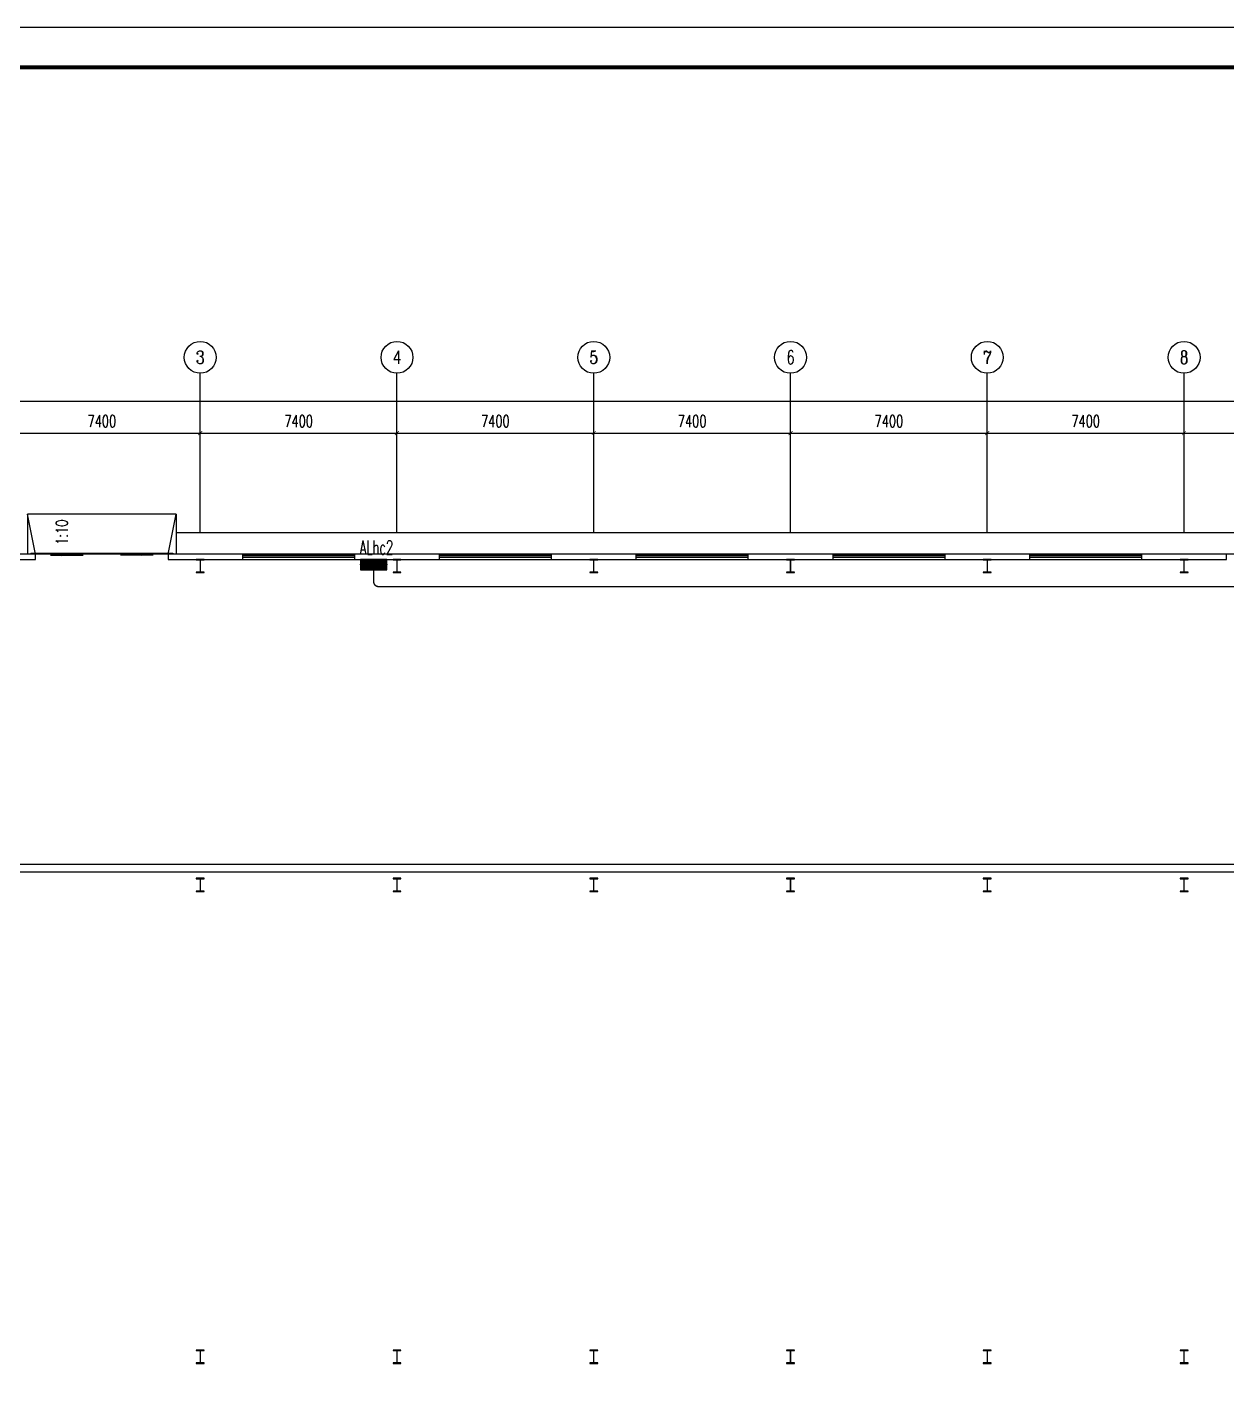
# Model space of a CAD drawing. Extents: x 1751103 to 2598738, y -609732 to 659428.
# Drawn here: x 2116148 to 2161248, y -129026 to -77513 of the extents above; entities that cross this region are included whole.
import ezdxf
from ezdxf.enums import TextEntityAlignment as Align

# ---------------------------------------------------------------- set-up
doc = ezdxf.new("R2010")
doc.units = 0
doc.header["$LTSCALE"] = 1000
doc.header["$MEASUREMENT"] = 0
doc.layers.get('0').update_dxf_attribs({"linetype": 'CONTINUOUS'})
doc.layers.get('DEFPOINTS').update_dxf_attribs({"linetype": 'CONTINUOUS'})
for name, color, linetype in [('_TCH_MASK', 7, 'CONTINUOUS'), ('AXIS', 3, 'CONTINUOUS'), ('AXIS_TEXT', 7, 'CONTINUOUS'), ('COLUMN', 99, 'CONTINUOUS'), ('DIM_SYMB', 3, 'CONTINUOUS'), ('EQUIP-箱柜', 3, 'CONTINUOUS'), ('GROUND', 2, 'CONTINUOUS'), ('PUB_TEXT', 7, 'CONTINUOUS'), ('PUB_TITLE', 4, 'CONTINUOUS'), ('STAIR', 2, 'CONTINUOUS'), ('WALL', 9, 'CONTINUOUS'), ('WINDOW', 99, 'CONTINUOUS'), ('WIRE-照明', 1, 'CONTINUOUS')]:
    doc.layers.add(name, color=color, linetype=linetype)
doc.styles.add('_TCH_AXIS', font='COMPLEX', dxfattribs={"bigfont": 'GBCBIG'})
doc.styles.add('_TCH_DIM', font='SIMPLEX', dxfattribs={"bigfont": 'GBCBIG'})
doc.styles.add('_TCH_LABEL', font='COMPLEX', dxfattribs={"bigfont": 'GBCBIG'})
doc.styles.add('COMPLEX', font='COMPLEX')
doc.styles.add('DIM_FONT', font='SIMPLEX', dxfattribs={"width": 0.7, "bigfont": 'GBCBIG'})
doc.styles.add('STY53', font='COMPLEX', dxfattribs={"width": 0.6, "bigfont": 'HZTXT'})
doc.dimstyles.new('DIMN150', dxfattribs={"dimscale": 1.5, "dimtxt": 300, "dimasz": 100, "dimexe": 250, "dimexo": 300, "dimgap": 150, "dimtad": 1, "dimdec": 0, "dimzin": 0, "dimtxsty": 'DIM_FONT', "dimblk": 'ARCHTICK', "dimcen": 0.09, "dimclrt": 7, "dimazin": 3, "dimtfac": 1, "dimtdec": 0, "dimtix": 1, "dimtmove": 0, "dimatfit": 3, "dimtolj": 1, "dimtzin": 0})

# ---------------------------------------------------------------- blocks, each defined once
blk = doc.blocks.new('$DORLIB2D$00000130')
at = {"color": 0, "linetype": 'CONTINUOUS'}
for p, q in [((-0.533, 0.66), (-0.533, 0.513)), ((0, 0.66), (-0.533, 0.66)), ((0, 0.513), (0, 0.66)), ((0.533, 0.66), (0, 0.66)), ((0.533, 0.66), (0.533, 0.513)), ((0, 0.513), (-0.533, 0.513)), ((0.533, 0.513), (0, 0.513)), ((-0.385, 0.269), (-0.14, 0.269)), ((-0.385, 0.269), (-0.3, 0.214)), ((-0.3, 0.214), (-0.3, 0.269)), ((0.385, 0.269), (0.14, 0.269)), ((0.3, 0.214), (0.3, 0.269)), ((0.385, 0.269), (0.3, 0.214))]:
    blk.add_line(p, q, dxfattribs=at)
blk = doc.blocks.new('$WINLIB2D$00000001')
for p, q in [((-0.5, 0.5), (0.5, 0.5)), ((-0.5, 0.5), (-0.5, -0.5)), ((0.5, -0.5), (0.5, 0.5)), ((0.5, 0.167), (-0.5, 0.167)), ((0.5, -0.167), (-0.5, -0.167)), ((-0.5, -0.5), (0.5, -0.5))]:
    blk.add_line(p, q)
blk = doc.blocks.new('_AXISO')
blk.add_circle((0, 0), 0.5)
at = {"layer": 'AXIS_TEXT', "style": 'COMPLEX', "width": 1.041667}
blk.add_attdef('A', text='', height=0.56, dxfattribs=at).set_placement((-0.25, -0.28), (0.25, -0.28), align=Align.FIT)
blk = doc.blocks.new('_ARCHTICK')
at = {"color": 0, "linetype": 'BYBLOCK', "const_width": 0.15}
blk.add_lwpolyline([(-0.5, -0.5), (0.5, 0.5)], dxfattribs=at)
blk = doc.blocks.new('*D99')
at = {"layer": 'AXIS', "color": 0}
for p, q in [((2107648, 93942), (2107648, 98817)), ((2107648, 98442), (2315248, 98442)), ((2315248, 93942), (2315248, 98817))]:
    blk.add_line(p, q, dxfattribs=at)
at = {"layer": 'DEFPOINTS', "color": 0}
for p in [(2315248, 98442), (2107648, 93492), (2315248, 93492)]:
    blk.add_point(p, dxfattribs=at)
at = {"layer": 'AXIS', "color": 0, "xscale": 150, "yscale": 150, "zscale": 150, "rotation": 180}
blk.add_blockref('_ARCHTICK', (2107648, 98442), dxfattribs=at)
at = {"layer": 'AXIS', "color": 0, "xscale": 150, "yscale": 150, "zscale": 150}
blk.add_blockref('_ARCHTICK', (2315248, 98442), dxfattribs=at)
at = {"layer": 'AXIS', "color": 7, "insert": (2211448, 98892), "char_height": 450, "attachment_point": 5, "style": 'DIM_FONT'}
blk.add_mtext('\\A1;207600', dxfattribs=at)
blk = doc.blocks.new('*D102')
at = {"layer": 'AXIS', "color": 0}
for p, q in [((2115248, 93942), (2115248, 97617)), ((2122648, 93942), (2122648, 97617)), ((2115248, 97242), (2122648, 97242))]:
    blk.add_line(p, q, dxfattribs=at)
at = {"layer": 'DEFPOINTS', "color": 0}
for p in [(2122648, 97242), (2115248, 93492), (2122648, 93492)]:
    blk.add_point(p, dxfattribs=at)
at = {"layer": 'AXIS', "color": 0, "xscale": 150, "yscale": 150, "zscale": 150, "rotation": 180}
blk.add_blockref('_ARCHTICK', (2115248, 97242), dxfattribs=at)
at = {"layer": 'AXIS', "color": 0, "xscale": 150, "yscale": 150, "zscale": 150}
blk.add_blockref('_ARCHTICK', (2122648, 97242), dxfattribs=at)
at = {"layer": 'AXIS', "color": 7, "insert": (2118948, 97692), "char_height": 450, "attachment_point": 5, "style": 'DIM_FONT'}
blk.add_mtext('\\A1;7400', dxfattribs=at)
blk = doc.blocks.new('*D103')
at = {"layer": 'AXIS', "color": 0}
for p, q in [((2122648, 93942), (2122648, 97617)), ((2130048, 93942), (2130048, 97617)), ((2122648, 97242), (2130048, 97242))]:
    blk.add_line(p, q, dxfattribs=at)
at = {"layer": 'DEFPOINTS', "color": 0}
for p in [(2130048, 97242), (2122648, 93492), (2130048, 93492)]:
    blk.add_point(p, dxfattribs=at)
at = {"layer": 'AXIS', "color": 0, "xscale": 150, "yscale": 150, "zscale": 150, "rotation": 180}
blk.add_blockref('_ARCHTICK', (2122648, 97242), dxfattribs=at)
at = {"layer": 'AXIS', "color": 0, "xscale": 150, "yscale": 150, "zscale": 150}
blk.add_blockref('_ARCHTICK', (2130048, 97242), dxfattribs=at)
at = {"layer": 'AXIS', "color": 7, "insert": (2126348, 97692), "char_height": 450, "attachment_point": 5, "style": 'DIM_FONT'}
blk.add_mtext('\\A1;7400', dxfattribs=at)
blk = doc.blocks.new('*D104')
at = {"layer": 'AXIS', "color": 0}
for p, q in [((2130048, 93942), (2130048, 97617)), ((2137448, 93942), (2137448, 97617)), ((2130048, 97242), (2137448, 97242))]:
    blk.add_line(p, q, dxfattribs=at)
at = {"layer": 'DEFPOINTS', "color": 0}
for p in [(2137448, 97242), (2130048, 93492), (2137448, 93492)]:
    blk.add_point(p, dxfattribs=at)
at = {"layer": 'AXIS', "color": 0, "xscale": 150, "yscale": 150, "zscale": 150, "rotation": 180}
blk.add_blockref('_ARCHTICK', (2130048, 97242), dxfattribs=at)
at = {"layer": 'AXIS', "color": 0, "xscale": 150, "yscale": 150, "zscale": 150}
blk.add_blockref('_ARCHTICK', (2137448, 97242), dxfattribs=at)
at = {"layer": 'AXIS', "color": 7, "insert": (2133748, 97692), "char_height": 450, "attachment_point": 5, "style": 'DIM_FONT'}
blk.add_mtext('\\A1;7400', dxfattribs=at)
blk = doc.blocks.new('*D105')
at = {"layer": 'AXIS', "color": 0}
for p, q in [((2137448, 93942), (2137448, 97617)), ((2144848, 93942), (2144848, 97617)), ((2137448, 97242), (2144848, 97242))]:
    blk.add_line(p, q, dxfattribs=at)
at = {"layer": 'DEFPOINTS', "color": 0}
for p in [(2144848, 97242), (2137448, 93492), (2144848, 93492)]:
    blk.add_point(p, dxfattribs=at)
at = {"layer": 'AXIS', "color": 0, "xscale": 150, "yscale": 150, "zscale": 150, "rotation": 180}
blk.add_blockref('_ARCHTICK', (2137448, 97242), dxfattribs=at)
at = {"layer": 'AXIS', "color": 0, "xscale": 150, "yscale": 150, "zscale": 150}
blk.add_blockref('_ARCHTICK', (2144848, 97242), dxfattribs=at)
at = {"layer": 'AXIS', "color": 7, "insert": (2141148, 97692), "char_height": 450, "attachment_point": 5, "style": 'DIM_FONT'}
blk.add_mtext('\\A1;7400', dxfattribs=at)
blk = doc.blocks.new('*D106')
at = {"layer": 'AXIS', "color": 0}
for p, q in [((2144848, 93942), (2144848, 97617)), ((2152248, 93942), (2152248, 97617)), ((2144848, 97242), (2152248, 97242))]:
    blk.add_line(p, q, dxfattribs=at)
at = {"layer": 'DEFPOINTS', "color": 0}
for p in [(2152248, 97242), (2144848, 93492), (2152248, 93492)]:
    blk.add_point(p, dxfattribs=at)
at = {"layer": 'AXIS', "color": 0, "xscale": 150, "yscale": 150, "zscale": 150, "rotation": 180}
blk.add_blockref('_ARCHTICK', (2144848, 97242), dxfattribs=at)
at = {"layer": 'AXIS', "color": 0, "xscale": 150, "yscale": 150, "zscale": 150}
blk.add_blockref('_ARCHTICK', (2152248, 97242), dxfattribs=at)
at = {"layer": 'AXIS', "color": 7, "insert": (2148548, 97692), "char_height": 450, "attachment_point": 5, "style": 'DIM_FONT'}
blk.add_mtext('\\A1;7400', dxfattribs=at)
blk = doc.blocks.new('*D107')
at = {"layer": 'AXIS', "color": 0}
for p, q in [((2152248, 93942), (2152248, 97617)), ((2159648, 93942), (2159648, 97617)), ((2152248, 97242), (2159648, 97242))]:
    blk.add_line(p, q, dxfattribs=at)
at = {"layer": 'DEFPOINTS', "color": 0}
for p in [(2159648, 97242), (2152248, 93492), (2159648, 93492)]:
    blk.add_point(p, dxfattribs=at)
at = {"layer": 'AXIS', "color": 0, "xscale": 150, "yscale": 150, "zscale": 150, "rotation": 180}
blk.add_blockref('_ARCHTICK', (2152248, 97242), dxfattribs=at)
at = {"layer": 'AXIS', "color": 0, "xscale": 150, "yscale": 150, "zscale": 150}
blk.add_blockref('_ARCHTICK', (2159648, 97242), dxfattribs=at)
at = {"layer": 'AXIS', "color": 7, "insert": (2155948, 97692), "char_height": 450, "attachment_point": 5, "style": 'DIM_FONT'}
blk.add_mtext('\\A1;7400', dxfattribs=at)
blk = doc.blocks.new('*D108')
at = {"layer": 'AXIS', "color": 0}
for p, q in [((2159648, 93942), (2159648, 97617)), ((2167048, 93942), (2167048, 97617)), ((2159648, 97242), (2167048, 97242))]:
    blk.add_line(p, q, dxfattribs=at)
at = {"layer": 'DEFPOINTS', "color": 0}
for p in [(2167048, 97242), (2159648, 93492), (2167048, 93492)]:
    blk.add_point(p, dxfattribs=at)
at = {"layer": 'AXIS', "color": 0, "xscale": 150, "yscale": 150, "zscale": 150, "rotation": 180}
blk.add_blockref('_ARCHTICK', (2159648, 97242), dxfattribs=at)
at = {"layer": 'AXIS', "color": 0, "xscale": 150, "yscale": 150, "zscale": 150}
blk.add_blockref('_ARCHTICK', (2167048, 97242), dxfattribs=at)
at = {"layer": 'AXIS', "color": 7, "insert": (2163348, 97692), "char_height": 450, "attachment_point": 5, "style": 'DIM_FONT'}
blk.add_mtext('\\A1;7400', dxfattribs=at)
blk = doc.blocks.new('*X22')
at = {"color": 0}
for p, q in [((-250, 33), (-83, 200)), ((-250, 68), (-118, 200)), ((-250, 104), (-154, 200)), ((-250, 139), (-189, 200)), ((-250, 174), (-224, 200)), ((-247, 0), (-47, 200)), ((-212, 0), (-12, 200)), ((-177, 0), (23, 200)), ((-141, 0), (59, 200)), ((-106, 0), (94, 200)), ((-71, 0), (129, 200)), ((-35, 0), (165, 200)), ((0, 0), (200, 200)), ((35, 0), (235, 200)), ((71, 0), (250, 179)), ((106, 0), (250, 144)), ((141, 0), (250, 109)), ((177, 0), (250, 73)), ((212, 0), (250, 38)), ((247, 0), (250, 3))]:
    blk.add_line(p, q, dxfattribs=at)
blk = doc.blocks.new('$EQUIP$00001421')
for p, q in [((0.75, 0.6), (-0.75, 0.6)), ((-0.75, 0.6), (-0.75, 0)), ((-0.75, 0), (0.75, 0)), ((0.75, 0), (0.75, 0.6))]:
    blk.add_line(p, q)
at = {"const_width": 0.6}
blk.add_lwpolyline([(-0.75, 0.3), (0.75, 0.3)], dxfattribs=at)
for p in [(-0.75, 0.3), (0, 0.6), (0, 0), (0.75, 0.3)]:
    blk.add_point(p)
at = {"xscale": 0.00300000000061118, "yscale": 0.00300000000061118, "zscale": 0.003}
blk.add_blockref('*X22', (0, 0), dxfattribs=at)
at = {"style": '_TCH_LABEL', "flags": 9}
blk.add_attdef('A', (0, 0), '', height=0.00002, dxfattribs=at)
blk = doc.blocks.new('W2')
at = {"layer": '_TCH_MASK', "color": 8}
for p, q in [((2107847.9, 81025.1), (2211597.9, 81025.1)), ((2211597.9, 80725.1), (2107847.9, 80725.1))]:
    blk.add_line(p, q, dxfattribs=at)
at = {"layer": 'AXIS', "color": 8}
for p, q in [((2122647.9, 93491.5), (2122647.9, 99491.5)), ((2130047.9, 93491.5), (2130047.9, 99491.5)), ((2137447.9, 93491.5), (2137447.9, 99491.5)), ((2144847.9, 93491.5), (2144847.9, 99491.5)), ((2152247.9, 93491.5), (2152247.9, 99491.5)), ((2159647.9, 93491.5), (2159647.9, 99491.5))]:
    blk.add_line(p, q, dxfattribs=at)
at = {"layer": 'COLUMN', "color": 8}
for p, q in [((2122797.9, 92491.5), (2122497.9, 92491.5)), ((2122497.9, 92491.5), (2122497.9, 92473.5)), ((2122497.9, 92473.5), (2122637.9, 92473.5)), ((2122637.9, 92473.5), (2122642.9, 92468.5)), ((2122642.9, 92468.5), (2122642.9, 92014.5)), ((2122652.9, 92468.5), (2122657.9, 92473.5)), ((2122652.9, 92014.5), (2122652.9, 92468.5)), ((2122657.9, 92473.5), (2122797.9, 92473.5)), ((2122797.9, 92473.5), (2122797.9, 92491.5)), ((2130197.9, 92491.5), (2129897.9, 92491.5)), ((2129897.9, 92491.5), (2129897.9, 92473.5)), ((2129897.9, 92473.5), (2130037.9, 92473.5)), ((2130037.9, 92473.5), (2130042.9, 92468.5)), ((2130042.9, 92468.5), (2130042.9, 92014.5)), ((2130052.9, 92468.5), (2130057.9, 92473.5)), ((2130052.9, 92014.5), (2130052.9, 92468.5)), ((2130057.9, 92473.5), (2130197.9, 92473.5)), ((2130197.9, 92473.5), (2130197.9, 92491.5)), ((2137597.9, 92491.5), (2137297.9, 92491.5)), ((2137297.9, 92491.5), (2137297.9, 92473.5)), ((2137297.9, 92473.5), (2137437.9, 92473.5)), ((2137437.9, 92473.5), (2137442.9, 92468.5)), ((2137442.9, 92468.5), (2137442.9, 92014.5)), ((2137452.9, 92468.5), (2137457.9, 92473.5)), ((2137452.9, 92014.5), (2137452.9, 92468.5)), ((2137457.9, 92473.5), (2137597.9, 92473.5)), ((2137597.9, 92473.5), (2137597.9, 92491.5)), ((2144997.9, 92491.5), (2144697.9, 92491.5)), ((2144697.9, 92491.5), (2144697.9, 92473.5)), ((2144697.9, 92473.5), (2144837.9, 92473.5)), ((2144837.9, 92473.5), (2144842.9, 92468.5)), ((2144842.9, 92468.5), (2144842.9, 92014.5)), ((2144852.9, 92468.5), (2144857.9, 92473.5)), ((2144852.9, 92014.5), (2144852.9, 92468.5)), ((2144857.9, 92473.5), (2144997.9, 92473.5)), ((2144997.9, 92473.5), (2144997.9, 92491.5)), ((2152397.9, 92491.5), (2152097.9, 92491.5)), ((2152097.9, 92491.5), (2152097.9, 92473.5)), ((2152097.9, 92473.5), (2152237.9, 92473.5)), ((2152237.9, 92473.5), (2152242.9, 92468.5)), ((2152242.9, 92468.5), (2152242.9, 92014.5)), ((2152252.9, 92468.5), (2152257.9, 92473.5)), ((2152252.9, 92014.5), (2152252.9, 92468.5)), ((2152257.9, 92473.5), (2152397.9, 92473.5)), ((2152397.9, 92473.5), (2152397.9, 92491.5)), ((2159797.9, 92491.5), (2159497.9, 92491.5)), ((2159497.9, 92491.5), (2159497.9, 92473.5)), ((2159497.9, 92473.5), (2159637.9, 92473.5)), ((2159637.9, 92473.5), (2159642.9, 92468.5)), ((2159642.9, 92468.5), (2159642.9, 92014.5)), ((2159652.9, 92468.5), (2159657.9, 92473.5)), ((2159652.9, 92014.5), (2159652.9, 92468.5)), ((2159657.9, 92473.5), (2159797.9, 92473.5)), ((2159797.9, 92473.5), (2159797.9, 92491.5)), ((2122637.9, 92009.5), (2122497.9, 92009.5)), ((2122497.9, 92009.5), (2122497.9, 91991.5)), ((2122497.9, 91991.5), (2122797.9, 91991.5)), ((2122642.9, 92014.5), (2122637.9, 92009.5)), ((2122657.9, 92009.5), (2122652.9, 92014.5)), ((2122797.9, 92009.5), (2122657.9, 92009.5)), ((2122797.9, 91991.5), (2122797.9, 92009.5)), ((2130037.9, 92009.5), (2129897.9, 92009.5)), ((2129897.9, 92009.5), (2129897.9, 91991.5)), ((2129897.9, 91991.5), (2130197.9, 91991.5)), ((2130042.9, 92014.5), (2130037.9, 92009.5)), ((2130057.9, 92009.5), (2130052.9, 92014.5)), ((2130197.9, 92009.5), (2130057.9, 92009.5)), ((2130197.9, 91991.5), (2130197.9, 92009.5)), ((2137437.9, 92009.5), (2137297.9, 92009.5)), ((2137297.9, 92009.5), (2137297.9, 91991.5)), ((2137297.9, 91991.5), (2137597.9, 91991.5)), ((2137442.9, 92014.5), (2137437.9, 92009.5)), ((2137457.9, 92009.5), (2137452.9, 92014.5)), ((2137597.9, 92009.5), (2137457.9, 92009.5)), ((2137597.9, 91991.5), (2137597.9, 92009.5)), ((2144837.9, 92009.5), (2144697.9, 92009.5)), ((2144697.9, 92009.5), (2144697.9, 91991.5)), ((2144697.9, 91991.5), (2144997.9, 91991.5)), ((2144842.9, 92014.5), (2144837.9, 92009.5)), ((2144857.9, 92009.5), (2144852.9, 92014.5)), ((2144997.9, 92009.5), (2144857.9, 92009.5)), ((2144997.9, 91991.5), (2144997.9, 92009.5)), ((2152237.9, 92009.5), (2152097.9, 92009.5)), ((2152097.9, 92009.5), (2152097.9, 91991.5)), ((2152097.9, 91991.5), (2152397.9, 91991.5)), ((2152242.9, 92014.5), (2152237.9, 92009.5)), ((2152257.9, 92009.5), (2152252.9, 92014.5)), ((2152397.9, 92009.5), (2152257.9, 92009.5)), ((2152397.9, 91991.5), (2152397.9, 92009.5)), ((2159637.9, 92009.5), (2159497.9, 92009.5)), ((2159497.9, 92009.5), (2159497.9, 91991.5)), ((2159497.9, 91991.5), (2159797.9, 91991.5)), ((2159642.9, 92014.5), (2159637.9, 92009.5)), ((2159657.9, 92009.5), (2159652.9, 92014.5)), ((2159797.9, 92009.5), (2159657.9, 92009.5)), ((2159797.9, 91991.5), (2159797.9, 92009.5)), ((2122797.9, 80491.5), (2122497.9, 80491.5)), ((2122497.9, 80491.5), (2122497.9, 80473.5)), ((2122497.9, 80473.5), (2122637.9, 80473.5)), ((2122637.9, 80473.5), (2122642.9, 80468.5)), ((2122642.9, 80468.5), (2122642.9, 80014.5)), ((2122652.9, 80468.5), (2122657.9, 80473.5)), ((2122652.9, 80014.5), (2122652.9, 80468.5)), ((2122657.9, 80473.5), (2122797.9, 80473.5)), ((2122797.9, 80473.5), (2122797.9, 80491.5)), ((2130197.9, 80491.5), (2129897.9, 80491.5)), ((2129897.9, 80491.5), (2129897.9, 80473.5)), ((2129897.9, 80473.5), (2130037.9, 80473.5)), ((2130037.9, 80473.5), (2130042.9, 80468.5)), ((2130042.9, 80468.5), (2130042.9, 80014.5)), ((2130052.9, 80468.5), (2130057.9, 80473.5)), ((2130052.9, 80014.5), (2130052.9, 80468.5)), ((2130057.9, 80473.5), (2130197.9, 80473.5)), ((2130197.9, 80473.5), (2130197.9, 80491.5)), ((2137597.9, 80491.5), (2137297.9, 80491.5)), ((2137297.9, 80491.5), (2137297.9, 80473.5)), ((2137297.9, 80473.5), (2137437.9, 80473.5)), ((2137437.9, 80473.5), (2137442.9, 80468.5)), ((2137442.9, 80468.5), (2137442.9, 80014.5)), ((2137452.9, 80468.5), (2137457.9, 80473.5)), ((2137452.9, 80014.5), (2137452.9, 80468.5)), ((2137457.9, 80473.5), (2137597.9, 80473.5)), ((2137597.9, 80473.5), (2137597.9, 80491.5)), ((2144997.9, 80491.5), (2144697.9, 80491.5)), ((2144697.9, 80491.5), (2144697.9, 80473.5)), ((2144697.9, 80473.5), (2144837.9, 80473.5)), ((2144837.9, 80473.5), (2144842.9, 80468.5)), ((2144842.9, 80468.5), (2144842.9, 80014.5)), ((2144852.9, 80468.5), (2144857.9, 80473.5)), ((2144852.9, 80014.5), (2144852.9, 80468.5)), ((2144857.9, 80473.5), (2144997.9, 80473.5)), ((2144997.9, 80473.5), (2144997.9, 80491.5)), ((2152397.9, 80491.5), (2152097.9, 80491.5)), ((2152097.9, 80491.5), (2152097.9, 80473.5)), ((2152097.9, 80473.5), (2152237.9, 80473.5)), ((2152237.9, 80473.5), (2152242.9, 80468.5)), ((2152242.9, 80468.5), (2152242.9, 80014.5)), ((2152252.9, 80468.5), (2152257.9, 80473.5)), ((2152252.9, 80014.5), (2152252.9, 80468.5)), ((2152257.9, 80473.5), (2152397.9, 80473.5)), ((2152397.9, 80473.5), (2152397.9, 80491.5)), ((2159797.9, 80491.5), (2159497.9, 80491.5)), ((2159497.9, 80491.5), (2159497.9, 80473.5)), ((2159497.9, 80473.5), (2159637.9, 80473.5)), ((2159637.9, 80473.5), (2159642.9, 80468.5)), ((2159642.9, 80468.5), (2159642.9, 80014.5)), ((2159652.9, 80468.5), (2159657.9, 80473.5)), ((2159652.9, 80014.5), (2159652.9, 80468.5)), ((2159657.9, 80473.5), (2159797.9, 80473.5)), ((2159797.9, 80473.5), (2159797.9, 80491.5)), ((2122637.9, 80009.5), (2122497.9, 80009.5)), ((2122497.9, 80009.5), (2122497.9, 79991.5)), ((2122497.9, 79991.5), (2122797.9, 79991.5)), ((2122642.9, 80014.5), (2122637.9, 80009.5)), ((2122657.9, 80009.5), (2122652.9, 80014.5)), ((2122797.9, 80009.5), (2122657.9, 80009.5)), ((2122797.9, 79991.5), (2122797.9, 80009.5)), ((2130037.9, 80009.5), (2129897.9, 80009.5)), ((2129897.9, 80009.5), (2129897.9, 79991.5)), ((2129897.9, 79991.5), (2130197.9, 79991.5)), ((2130042.9, 80014.5), (2130037.9, 80009.5)), ((2130057.9, 80009.5), (2130052.9, 80014.5)), ((2130197.9, 80009.5), (2130057.9, 80009.5)), ((2130197.9, 79991.5), (2130197.9, 80009.5)), ((2137437.9, 80009.5), (2137297.9, 80009.5)), ((2137297.9, 80009.5), (2137297.9, 79991.5)), ((2137297.9, 79991.5), (2137597.9, 79991.5)), ((2137442.9, 80014.5), (2137437.9, 80009.5)), ((2137457.9, 80009.5), (2137452.9, 80014.5)), ((2137597.9, 80009.5), (2137457.9, 80009.5)), ((2137597.9, 79991.5), (2137597.9, 80009.5)), ((2144837.9, 80009.5), (2144697.9, 80009.5)), ((2144697.9, 80009.5), (2144697.9, 79991.5)), ((2144697.9, 79991.5), (2144997.9, 79991.5)), ((2144842.9, 80014.5), (2144837.9, 80009.5)), ((2144857.9, 80009.5), (2144852.9, 80014.5)), ((2144997.9, 80009.5), (2144857.9, 80009.5)), ((2144997.9, 79991.5), (2144997.9, 80009.5)), ((2152237.9, 80009.5), (2152097.9, 80009.5)), ((2152097.9, 80009.5), (2152097.9, 79991.5)), ((2152097.9, 79991.5), (2152397.9, 79991.5)), ((2152242.9, 80014.5), (2152237.9, 80009.5)), ((2152257.9, 80009.5), (2152252.9, 80014.5)), ((2152397.9, 80009.5), (2152257.9, 80009.5)), ((2152397.9, 79991.5), (2152397.9, 80009.5)), ((2159637.9, 80009.5), (2159497.9, 80009.5)), ((2159497.9, 80009.5), (2159497.9, 79991.5)), ((2159497.9, 79991.5), (2159797.9, 79991.5)), ((2159642.9, 80014.5), (2159637.9, 80009.5)), ((2159657.9, 80009.5), (2159652.9, 80014.5)), ((2159797.9, 80009.5), (2159657.9, 80009.5)), ((2159797.9, 79991.5), (2159797.9, 80009.5)), ((2122797.9, 62741.5), (2122497.9, 62741.5)), ((2122497.9, 62741.5), (2122497.9, 62723.5)), ((2122497.9, 62723.5), (2122637.9, 62723.5)), ((2122637.9, 62723.5), (2122642.9, 62718.5)), ((2122642.9, 62718.5), (2122642.9, 62264.5)), ((2122652.9, 62718.5), (2122657.9, 62723.5)), ((2122652.9, 62264.5), (2122652.9, 62718.5)), ((2122657.9, 62723.5), (2122797.9, 62723.5)), ((2122797.9, 62723.5), (2122797.9, 62741.5)), ((2130197.9, 62741.5), (2129897.9, 62741.5)), ((2129897.9, 62741.5), (2129897.9, 62723.5)), ((2129897.9, 62723.5), (2130037.9, 62723.5)), ((2130037.9, 62723.5), (2130042.9, 62718.5)), ((2130042.9, 62718.5), (2130042.9, 62264.5)), ((2130052.9, 62718.5), (2130057.9, 62723.5)), ((2130052.9, 62264.5), (2130052.9, 62718.5)), ((2130057.9, 62723.5), (2130197.9, 62723.5)), ((2130197.9, 62723.5), (2130197.9, 62741.5)), ((2137597.9, 62741.5), (2137297.9, 62741.5)), ((2137297.9, 62741.5), (2137297.9, 62723.5)), ((2137297.9, 62723.5), (2137437.9, 62723.5)), ((2137437.9, 62723.5), (2137442.9, 62718.5)), ((2137442.9, 62718.5), (2137442.9, 62264.5)), ((2137452.9, 62718.5), (2137457.9, 62723.5)), ((2137452.9, 62264.5), (2137452.9, 62718.5)), ((2137457.9, 62723.5), (2137597.9, 62723.5)), ((2137597.9, 62723.5), (2137597.9, 62741.5)), ((2144997.9, 62741.5), (2144697.9, 62741.5)), ((2144697.9, 62741.5), (2144697.9, 62723.5)), ((2144697.9, 62723.5), (2144837.9, 62723.5)), ((2144837.9, 62723.5), (2144842.9, 62718.5)), ((2144842.9, 62718.5), (2144842.9, 62264.5)), ((2144852.9, 62718.5), (2144857.9, 62723.5)), ((2144852.9, 62264.5), (2144852.9, 62718.5)), ((2144857.9, 62723.5), (2144997.9, 62723.5)), ((2144997.9, 62723.5), (2144997.9, 62741.5)), ((2152397.9, 62741.5), (2152097.9, 62741.5)), ((2152097.9, 62741.5), (2152097.9, 62723.5)), ((2152097.9, 62723.5), (2152237.9, 62723.5)), ((2152237.9, 62723.5), (2152242.9, 62718.5)), ((2152242.9, 62718.5), (2152242.9, 62264.5)), ((2152252.9, 62718.5), (2152257.9, 62723.5)), ((2152252.9, 62264.5), (2152252.9, 62718.5)), ((2152257.9, 62723.5), (2152397.9, 62723.5)), ((2152397.9, 62723.5), (2152397.9, 62741.5)), ((2159797.9, 62741.5), (2159497.9, 62741.5)), ((2159497.9, 62741.5), (2159497.9, 62723.5)), ((2159497.9, 62723.5), (2159637.9, 62723.5)), ((2159637.9, 62723.5), (2159642.9, 62718.5)), ((2159642.9, 62718.5), (2159642.9, 62264.5)), ((2159652.9, 62718.5), (2159657.9, 62723.5)), ((2159652.9, 62264.5), (2159652.9, 62718.5)), ((2159657.9, 62723.5), (2159797.9, 62723.5)), ((2159797.9, 62723.5), (2159797.9, 62741.5)), ((2122637.9, 62259.5), (2122497.9, 62259.5)), ((2122497.9, 62259.5), (2122497.9, 62241.5)), ((2122497.9, 62241.5), (2122797.9, 62241.5)), ((2122642.9, 62264.5), (2122637.9, 62259.5)), ((2122657.9, 62259.5), (2122652.9, 62264.5)), ((2122797.9, 62259.5), (2122657.9, 62259.5)), ((2122797.9, 62241.5), (2122797.9, 62259.5)), ((2130037.9, 62259.5), (2129897.9, 62259.5)), ((2129897.9, 62259.5), (2129897.9, 62241.5)), ((2129897.9, 62241.5), (2130197.9, 62241.5)), ((2130042.9, 62264.5), (2130037.9, 62259.5)), ((2130057.9, 62259.5), (2130052.9, 62264.5)), ((2130197.9, 62259.5), (2130057.9, 62259.5)), ((2130197.9, 62241.5), (2130197.9, 62259.5)), ((2137437.9, 62259.5), (2137297.9, 62259.5)), ((2137297.9, 62259.5), (2137297.9, 62241.5)), ((2137297.9, 62241.5), (2137597.9, 62241.5)), ((2137442.9, 62264.5), (2137437.9, 62259.5)), ((2137457.9, 62259.5), (2137452.9, 62264.5)), ((2137597.9, 62259.5), (2137457.9, 62259.5)), ((2137597.9, 62241.5), (2137597.9, 62259.5)), ((2144837.9, 62259.5), (2144697.9, 62259.5)), ((2144697.9, 62259.5), (2144697.9, 62241.5)), ((2144697.9, 62241.5), (2144997.9, 62241.5)), ((2144842.9, 62264.5), (2144837.9, 62259.5)), ((2144857.9, 62259.5), (2144852.9, 62264.5)), ((2144997.9, 62259.5), (2144857.9, 62259.5)), ((2144997.9, 62241.5), (2144997.9, 62259.5)), ((2152237.9, 62259.5), (2152097.9, 62259.5)), ((2152097.9, 62259.5), (2152097.9, 62241.5)), ((2152097.9, 62241.5), (2152397.9, 62241.5)), ((2152242.9, 62264.5), (2152237.9, 62259.5)), ((2152257.9, 62259.5), (2152252.9, 62264.5)), ((2152397.9, 62259.5), (2152257.9, 62259.5)), ((2152397.9, 62241.5), (2152397.9, 62259.5)), ((2159637.9, 62259.5), (2159497.9, 62259.5)), ((2159497.9, 62259.5), (2159497.9, 62241.5)), ((2159497.9, 62241.5), (2159797.9, 62241.5)), ((2159642.9, 62264.5), (2159637.9, 62259.5)), ((2159657.9, 62259.5), (2159652.9, 62264.5)), ((2159797.9, 62259.5), (2159657.9, 62259.5)), ((2159797.9, 62241.5), (2159797.9, 62259.5))]:
    blk.add_line(p, q, dxfattribs=at)
at = {"layer": 'DIM_SYMB', "color": 8}
blk.add_lwpolyline([(2117825.3, 92998.5, 0, 0, 0), (2117825.3, 93552, 120, 0, 0), (2117825.3, 94002, 0, 0, 0)], format="xyseb", dxfattribs=at)
at = {"layer": 'GROUND', "color": 8}
for p, q in [((2197547.9, 93491.5), (2121747.9, 93491.5)), ((2197547.9, 92691.5), (2121747.9, 92691.5))]:
    blk.add_line(p, q, dxfattribs=at)
at = {"layer": 'STAIR', "color": 8}
for p, q in [((2121747.9, 94191.5), (2116147.9, 94191.5)), ((2116147.9, 94191.5), (2116147.9, 92691.5)), ((2116447.9, 92691.5), (2116147.9, 94191.5)), ((2121447.9, 92691.5), (2121747.9, 94191.5)), ((2121747.9, 94191.5), (2121747.9, 92691.5)), ((2121747.9, 92691.5), (2116147.9, 92691.5))]:
    blk.add_line(p, q, dxfattribs=at)
at = {"layer": 'WALL', "color": 8}
for p, q in [((2116447.9, 92691.5), (2115247.9, 92691.5)), ((2115397.9, 92491.5), (2116447.9, 92491.5)), ((2116447.9, 92491.5), (2116447.9, 92691.5)), ((2122647.9, 92691.5), (2121447.9, 92691.5)), ((2121447.9, 92691.5), (2121447.9, 92491.5)), ((2121447.9, 92491.5), (2122497.9, 92491.5)), ((2124247.9, 92691.5), (2122647.9, 92691.5)), ((2122797.9, 92491.5), (2124247.9, 92491.5)), ((2124247.9, 92491.5), (2124247.9, 92691.5)), ((2130047.9, 92691.5), (2128447.9, 92691.5)), ((2128447.9, 92691.5), (2128447.9, 92491.5)), ((2128447.9, 92491.5), (2129897.9, 92491.5)), ((2131647.9, 92691.5), (2130047.9, 92691.5)), ((2130197.9, 92491.5), (2131647.9, 92491.5)), ((2131647.9, 92491.5), (2131647.9, 92691.5)), ((2137447.9, 92691.5), (2135847.9, 92691.5)), ((2135847.9, 92691.5), (2135847.9, 92491.5)), ((2135847.9, 92491.5), (2137297.9, 92491.5)), ((2139047.9, 92691.5), (2137447.9, 92691.5)), ((2137597.9, 92491.5), (2139047.9, 92491.5)), ((2139047.9, 92491.5), (2139047.9, 92691.5)), ((2144847.9, 92691.5), (2143247.9, 92691.5)), ((2143247.9, 92691.5), (2143247.9, 92491.5)), ((2143247.9, 92491.5), (2144697.9, 92491.5)), ((2146447.9, 92691.5), (2144847.9, 92691.5)), ((2144997.9, 92491.5), (2146447.9, 92491.5)), ((2146447.9, 92491.5), (2146447.9, 92691.5)), ((2152247.9, 92691.5), (2150647.9, 92691.5)), ((2150647.9, 92691.5), (2150647.9, 92491.5)), ((2150647.9, 92491.5), (2152097.9, 92491.5)), ((2153847.9, 92691.5), (2152247.9, 92691.5)), ((2152397.9, 92491.5), (2153847.9, 92491.5)), ((2153847.9, 92491.5), (2153847.9, 92691.5)), ((2159647.9, 92691.5), (2158047.9, 92691.5)), ((2158047.9, 92691.5), (2158047.9, 92491.5)), ((2158047.9, 92491.5), (2159497.9, 92491.5)), ((2161247.9, 92691.5), (2159647.9, 92691.5)), ((2159797.9, 92491.5), (2161247.9, 92491.5)), ((2161247.9, 92491.5), (2161247.9, 92691.5))]:
    blk.add_line(p, q, dxfattribs=at)
at = {"layer": 'AXIS', "color": 8}
ref = blk.add_blockref('_AXISO', (2122647.9, 100091.5), dxfattribs=dict(at, xscale=1200, yscale=1200, zscale=1200))
ref.add_attrib('A', '3', dxfattribs={"layer": 'AXIS_TEXT', "color": 8, "height": 493.2, "style": '_TCH_AXIS'}).set_placement((2122483.5, 99844.9), (2122812.3, 99844.9), align=Align.FIT)
ref = blk.add_blockref('_AXISO', (2130047.9, 100091.5), dxfattribs=dict(at, xscale=1200, yscale=1200, zscale=1200))
ref.add_attrib('A', '4', dxfattribs={"layer": 'AXIS_TEXT', "color": 8, "height": 480.7, "style": '_TCH_AXIS', "width": 0.9375}).set_placement((2129876.2, 99851.2), (2130219.6, 99851.2), align=Align.FIT)
ref = blk.add_blockref('_AXISO', (2137447.9, 100091.5), dxfattribs=dict(at, xscale=1200, yscale=1200, zscale=1200))
ref.add_attrib('A', '5', dxfattribs={"layer": 'AXIS_TEXT', "color": 8, "height": 493.2, "style": '_TCH_AXIS'}).set_placement((2137283.5, 99844.9), (2137612.3, 99844.9), align=Align.FIT)
ref = blk.add_blockref('_AXISO', (2144847.9, 100091.5), dxfattribs=dict(at, xscale=1200, yscale=1200, zscale=1200))
ref.add_attrib('A', '6', dxfattribs={"layer": 'AXIS_TEXT', "color": 8, "height": 506.1, "style": '_TCH_AXIS', "width": 0.928571}).set_placement((2144691.2, 99838.5), (2145004.5, 99838.5), align=Align.FIT)
ref = blk.add_blockref('_AXISO', (2152247.9, 100091.5), dxfattribs=dict(at, xscale=1200, yscale=1200, zscale=1200))
ref.add_attrib('A', '7', dxfattribs={"layer": 'AXIS_TEXT', "color": 8, "height": 493.2, "style": '_TCH_AXIS'}).set_placement((2152083.5, 99844.9), (2152412.3, 99844.9), align=Align.FIT)
ref = blk.add_blockref('_AXISO', (2159647.9, 100091.5), dxfattribs=dict(at, xscale=1200, yscale=1200, zscale=1200))
ref.add_attrib('A', '8', dxfattribs={"layer": 'AXIS_TEXT', "color": 8, "height": 493.2, "style": '_TCH_AXIS'}).set_placement((2159483.5, 99844.9), (2159812.3, 99844.9), align=Align.FIT)
at = {"layer": 'WINDOW', "color": 8}
for name, p, xscale, yscale, zscale in [('$DORLIB2D$00000130', (2118947.9, 92591.5), -5000, 200, -5000), ('$WINLIB2D$00000001', (2126347.9, 92591.5), 4200, -200, 4200), ('$WINLIB2D$00000001', (2133747.9, 92591.5), 4200, -200, 4200), ('$WINLIB2D$00000001', (2141147.9, 92591.5), 4200, -200, 4200), ('$WINLIB2D$00000001', (2148547.9, 92591.5), 4200, -200, 4200), ('$WINLIB2D$00000001', (2155947.9, 92591.5), 4200, -200, 4200)]:
    blk.add_blockref(name, p, dxfattribs=dict(at, xscale=xscale, yscale=yscale, zscale=zscale))
at = {"layer": 'PUB_TEXT', "color": 8, "style": '_TCH_DIM', "width": 0.705882}
blk.add_text('1:10', height=446.25, rotation=90, dxfattribs=at).set_placement((2117667.8, 93042.8))
at = {"layer": 'AXIS', "color": 8}
for p1, p2, distance, picture, middle in [((2107647.9, 93491.5), (2315247.9, 93491.5), 4950, '*D99', (2211447.9, 98891.5)), ((2115247.9, 93491.5), (2122647.9, 93491.5), 3750, '*D102', (2118947.9, 97691.5)), ((2122647.9, 93491.5), (2130047.9, 93491.5), 3750, '*D103', (2126347.9, 97691.5)), ((2130047.9, 93491.5), (2137447.9, 93491.5), 3750, '*D104', (2133747.9, 97691.5)), ((2137447.9, 93491.5), (2144847.9, 93491.5), 3750, '*D105', (2141147.9, 97691.5)), ((2144847.9, 93491.5), (2152247.9, 93491.5), 3750, '*D106', (2148547.9, 97691.5)), ((2152247.9, 93491.5), (2159647.9, 93491.5), 3750, '*D107', (2155947.9, 97691.5)), ((2159647.9, 93491.5), (2167047.9, 93491.5), 3750, '*D108', (2163347.9, 97691.5))]:
    dim = blk.add_aligned_dim(p1=p1, p2=p2, distance=distance, dimstyle='DIMN150', dxfattribs=at)
    dim.commit()
    dim.dimension.update_dxf_attribs({"geometry": picture, "text_midpoint": middle})

msp = doc.modelspace()

# ---------------------------------------------------------------- linework, layer by layer
at = {"layer": 'PUB_TITLE'}
msp.add_lwpolyline([(2088595, -166613), (2340895, -166613), (2340895, -77513), (2088595, -77513)], close=True, dxfattribs=at)
at = {"layer": 'PUB_TITLE', "const_width": 150}
msp.add_lwpolyline([(2092345, -165113), (2339395, -165113), (2339395, -79013), (2092345, -79013)], close=True, dxfattribs=at)
at = {"layer": 'WIRE-照明', "linetype": 'CONTINUOUS', "const_width": 52.5}
msp.add_lwpolyline([(2129173, -97922), (2129173, -98371, 0.414214), (2129353, -98551), (2187918, -98551, -0.414214), (2188098, -98731), (2188098, -144707)], format="xyb", dxfattribs=at)

# ---------------------------------------------------------------- block references
msp.add_blockref('W2', (0, -190018))
at = {"layer": 'EQUIP-箱柜', "xscale": 660, "yscale": 660, "zscale": 660}
msp.add_blockref('$EQUIP$00001421', (2129173, -97922), dxfattribs=at)

# ---------------------------------------------------------------- texts
at = {"layer": 'WIRE-照明', "color": 3, "linetype": 'CONTINUOUS', "style": 'STY53', "width": 0.6}
msp.add_text('ALhc2', height=532.2, dxfattribs=at).set_placement((2129275, -97080), align=Align.MIDDLE)

doc.saveas('drawing.dxf')
